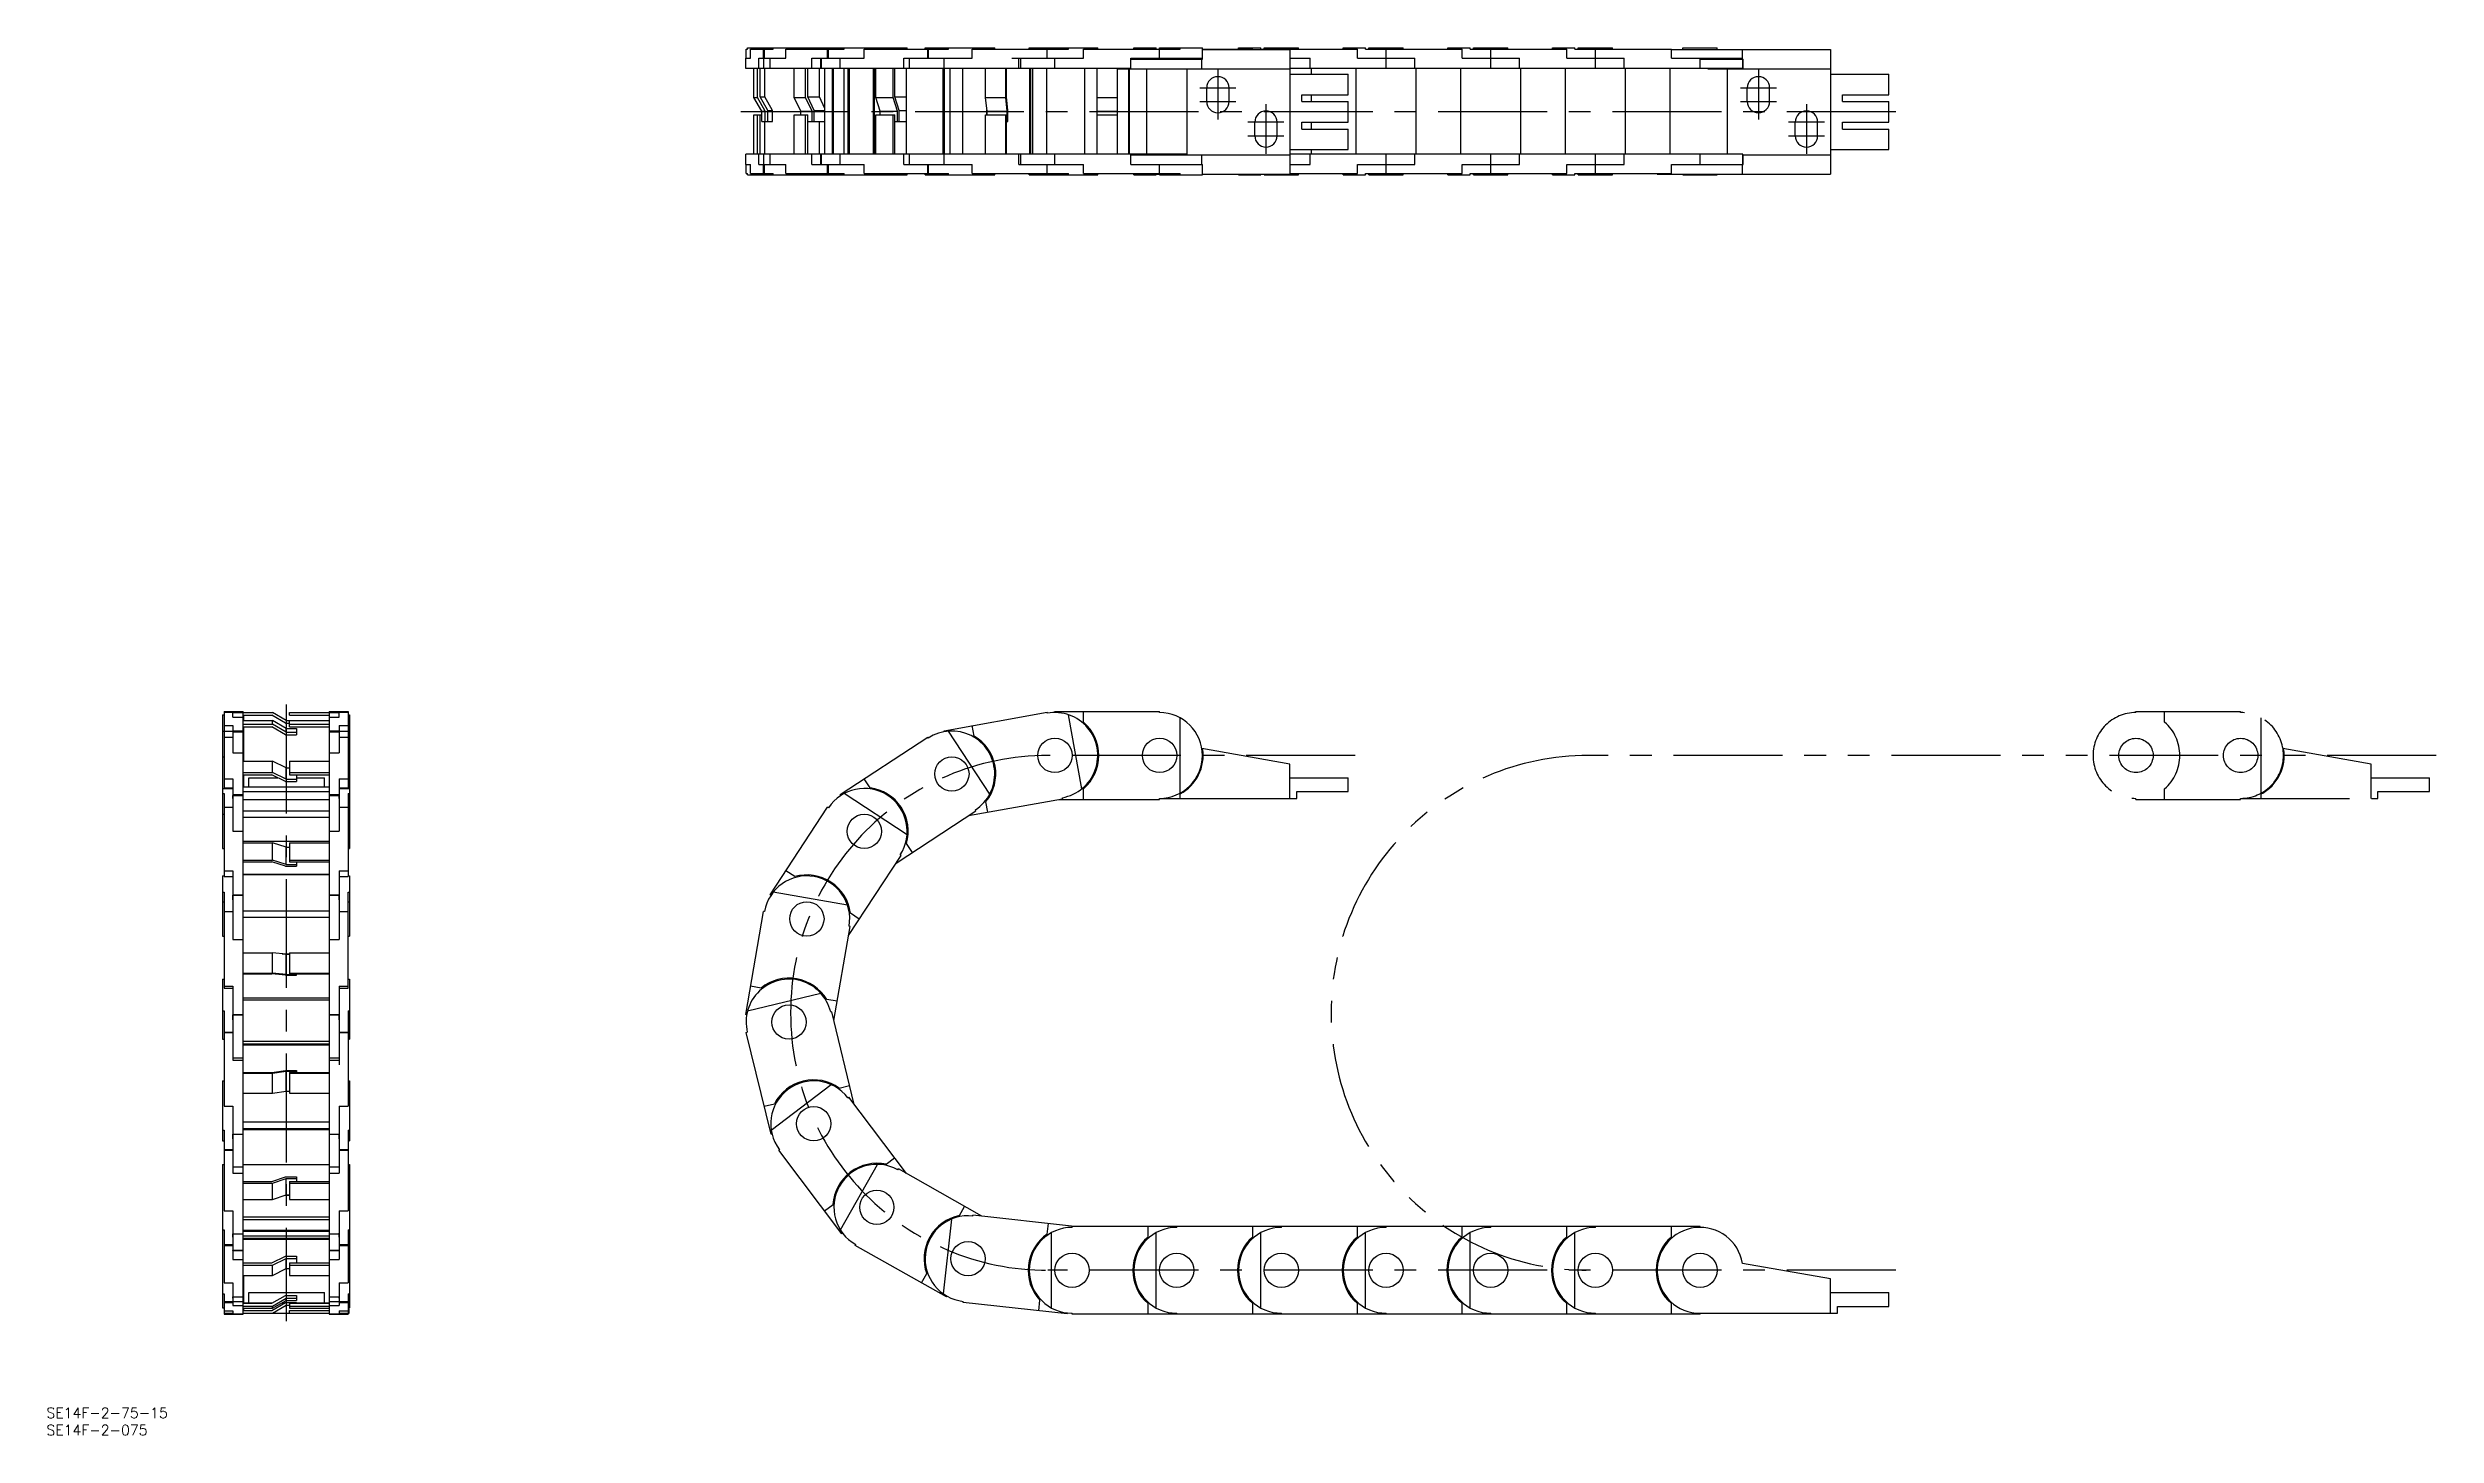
# Model space of a CAD drawing. Extents: x -69 to 626, y -35 to 369.
import ezdxf

# ---------------------------------------------------------------- set-up
doc = ezdxf.new("R2010")
doc.units = 0
doc.linetypes.add('CENTER', pattern=[50.8, 31.75, -6.35, 6.35, -6.35])
doc.linetypes.add('PHANTOM', pattern=[63.5, 31.75, -6.35, 6.35, -6.35, 6.35, -6.35])
doc.layers.get('0').update_dxf_attribs({"linetype": 'CONTINUOUS'})
doc.layers.add('CENTER', color=1, linetype='CENTER')
doc.styles.get("Standard").update_dxf_attribs({"font": 'txt.shx', "height": 3, "bigfont": 'bigfont.shx'})

msp = doc.modelspace()

# ---------------------------------------------------------------- linework, layer by layer
at = {"color": 7, "linetype": 'CONTINUOUS'}
for p, q in [((134.46, 368.97), (180.97, 368.97)), ((134.46, 368.58), (134.46, 368.97)), ((141.95, 368.58), (141.95, 368.97)), ((162.6, 368.58), (162.6, 368.97)), ((180.97, 368.58), (180.97, 368.97)), ((186.19, 368.97), (206.48, 368.97)), ((186.19, 368.58), (186.19, 368.97)), ((188.98, 368.58), (188.98, 368.97)), ((192.99, 368.58), (192.99, 368.97)), ((206.48, 368.58), (206.48, 368.97)), ((216.5, 368.97), (236.5, 368.97)), ((216.5, 368.58), (216.5, 368.97)), ((219, 368.58), (219, 368.97)), ((227.97, 368.58), (227.97, 368.97)), ((236.5, 368.58), (236.5, 368.97)), ((247, 368.97), (253.5, 368.97)), ((247, 368.58), (247, 368.97)), ((253.5, 368.58), (253.5, 368.97)), ((254.5, 368.97), (267, 368.97)), ((254.5, 365.97), (254.5, 368.97)), ((260.5, 368.58), (260.5, 368.97)), ((267, 365.97), (267, 368.97)), ((277.5, 368.97), (284, 368.97)), ((277.5, 368.58), (277.5, 368.97)), ((284, 368.58), (284, 368.97)), ((285, 368.97), (295, 368.97)), ((285, 368.58), (285, 368.97)), ((295, 368.58), (295, 368.97)), ((308, 368.97), (314.5, 368.97)), ((308, 368.58), (308, 368.97)), ((314.5, 368.58), (314.5, 368.97)), ((315.5, 368.97), (325.5, 368.97)), ((315.5, 368.58), (315.5, 368.97)), ((325.5, 368.58), (325.5, 368.97)), ((338.5, 368.97), (345, 368.97)), ((338.5, 368.58), (338.5, 368.97)), ((345, 368.58), (345, 368.97)), ((346, 368.97), (356, 368.97)), ((346, 368.58), (346, 368.97)), ((356, 368.58), (356, 368.97)), ((369, 368.97), (375.5, 368.97)), ((369, 368.58), (369, 368.97)), ((375.5, 368.58), (375.5, 368.97)), ((376.5, 368.97), (386.5, 368.97)), ((376.5, 368.58), (376.5, 368.97)), ((386.5, 368.58), (386.5, 368.97)), ((407, 368.97), (417, 368.97)), ((407, 368.45), (407, 368.97)), ((417, 368.45), (417, 368.97)), ((133.92, 362.97), (133.92, 365.97)), ((133.92, 365.97), (135.34, 365.97)), ((246.15, 362.97), (133.92, 362.97)), ((134.03, 368.58), (134.46, 368.58)), ((134.03, 365.97), (134.03, 368.58)), ((135.34, 368.58), (141.95, 368.58)), ((135.34, 365.97), (135.34, 368.58)), ((136.3, 354.47), (136.3, 362.97)), ((137.33, 354.47), (137.33, 362.97)), ((137.7, 362.97), (137.7, 365.97)), ((137.7, 365.97), (145.62, 365.97)), ((138.12, 354.69), (138.12, 362.97)), ((139.12, 365.97), (139.12, 368.58)), ((139.23, 362.97), (139.23, 365.97)), ((139.42, 365.97), (139.42, 368.58)), ((139.47, 354.69), (139.47, 362.97)), ((140.53, 365.97), (141.03, 365.97)), ((140.53, 365.97), (140.53, 365.97)), ((141.03, 362.97), (141.03, 365.97)), ((145.62, 368.58), (162.6, 368.58)), ((145.62, 365.97), (145.62, 368.58)), ((148.01, 354.47), (148.01, 362.97)), ((151.3, 354.47), (151.3, 362.97)), ((151.97, 354.69), (151.97, 362.97)), ((153.19, 365.97), (168.44, 365.97)), ((153.19, 362.97), (153.19, 365.97)), ((155.4, 354.69), (155.4, 362.97)), ((155.78, 362.97), (155.78, 365.97)), ((155.78, 365.97), (155.97, 365.97)), ((155.97, 362.97), (155.97, 365.97)), ((156.99, 337.97), (156.99, 362.97)), ((157.77, 365.97), (157.77, 368.58)), ((158.02, 365.97), (158.02, 368.58)), ((159.17, 337.97), (159.17, 362.97)), ((159.45, 337.97), (159.45, 362.97)), ((160.4, 365.97), (161.46, 365.97)), ((160.4, 365.97), (160.4, 365.97)), ((161.46, 362.97), (161.46, 365.97)), ((162.56, 337.97), (162.56, 362.97)), ((163.81, 337.97), (163.81, 362.97)), ((164.14, 337.97), (164.14, 362.97)), ((168.44, 368.58), (192.99, 368.58)), ((168.44, 365.97), (168.44, 368.58)), ((171.14, 337.97), (171.14, 362.97)), ((171.48, 337.97), (171.48, 362.97)), ((171.86, 354.47), (171.86, 362.97)), ((176.88, 354.47), (176.88, 362.97)), ((177.32, 354.69), (177.32, 362.97)), ((179.98, 362.97), (179.98, 365.97)), ((179.98, 365.97), (199.94, 365.97)), ((180.78, 337.97), (180.78, 362.97)), ((181.68, 362.97), (181.68, 365.97)), ((186.96, 365.97), (186.96, 368.58)), ((187.13, 365.97), (187.13, 368.58)), ((190.38, 365.97), (191.72, 365.97)), ((190.38, 365.97), (190.38, 365.97)), ((191.44, 337.97), (191.44, 362.97)), ((191.72, 362.97), (191.72, 365.97)), ((191.79, 337.97), (191.79, 362.97)), ((193.52, 337.97), (193.52, 362.97)), ((197.21, 337.97), (197.21, 362.97)), ((199.94, 368.58), (227.97, 368.58)), ((199.94, 365.97), (199.94, 368.58)), ((203.83, 354.47), (203.83, 362.97)), ((209.73, 354.47), (209.73, 362.97)), ((209.87, 354.69), (209.87, 362.97)), ((211.5, 365.97), (232.35, 365.97)), ((213.52, 362.97), (213.52, 365.97)), ((214.07, 362.97), (214.07, 365.97)), ((216.75, 337.97), (216.75, 362.97)), ((217.04, 337.97), (217.04, 362.97)), ((217.6, 337.97), (217.6, 362.97)), ((221.69, 337.97), (221.69, 362.97)), ((221.74, 365.97), (221.74, 368.58)), ((221.79, 365.97), (221.79, 368.58)), ((224, 362.97), (224, 365.97)), ((232.35, 368.58), (260.5, 368.58)), ((232.35, 365.97), (232.35, 368.58)), ((232.75, 337.97), (232.75, 362.97)), ((236.25, 362.97), (236.25, 337.97)), ((242.25, 337.97), (242.25, 362.97)), ((242.25, 362.8), (292.5, 362.8)), ((245.5, 337.97), (245.5, 362.8)), ((245.75, 337.97), (245.75, 362.8)), ((246.15, 362.97), (246.15, 365.97)), ((246.15, 365.97), (258.05, 365.97)), ((246.15, 365.62), (267.04, 365.62)), ((249.5, 365.62), (249.5, 365.97)), ((250.75, 337.97), (250.75, 362.8)), ((258.05, 365.97), (267, 365.97)), ((258.05, 365.97), (258.05, 365.97)), ((259.5, 365.62), (259.5, 365.97)), ((260.5, 365.62), (260.5, 365.97)), ((262.5, 337.8), (262.5, 362.8)), ((266.83, 362.8), (266.83, 365.62)), ((267, 368.58), (281.65, 368.58)), ((267, 368.45), (292.5, 368.45)), ((267.04, 365.62), (267.04, 368.45)), ((281.65, 368.45), (281.65, 368.58)), ((284, 368.58), (312.15, 368.58)), ((290, 368.45), (290, 368.58)), ((292.5, 368.45), (292.5, 332.15)), ((292.5, 365.97), (298.35, 365.97)), ((424.5, 362.97), (292.5, 362.97)), ((298.35, 362.97), (298.35, 365.97)), ((298.75, 361.3), (298.75, 362.97)), ((311.75, 337.97), (311.75, 362.97)), ((312.15, 365.97), (312.15, 368.58)), ((312.15, 365.97), (328.85, 365.97)), ((314.5, 368.58), (342.65, 368.58)), ((320.5, 362.97), (320.5, 368.58)), ((328.85, 362.97), (328.85, 365.97)), ((329.25, 337.97), (329.25, 362.97)), ((342.25, 337.97), (342.25, 362.97)), ((342.65, 365.97), (342.65, 368.58)), ((342.65, 365.97), (359.35, 365.97)), ((345, 368.58), (373.15, 368.58)), ((351, 362.97), (351, 368.58)), ((359.35, 362.97), (359.35, 365.97)), ((359.75, 337.97), (359.75, 362.97)), ((372.75, 337.97), (372.75, 362.97)), ((373.15, 365.97), (373.15, 368.58)), ((373.15, 365.97), (389.85, 365.97)), ((375.5, 368.58), (403.65, 368.58)), ((381.5, 362.97), (381.5, 368.58)), ((389.85, 362.97), (389.85, 365.97)), ((390.25, 337.97), (390.25, 362.97)), ((403.25, 337.97), (403.25, 362.97)), ((403.65, 365.97), (403.65, 368.58)), ((403.65, 368.45), (450, 368.45)), ((403.65, 365.97), (424.5, 365.97)), ((412, 362.97), (412, 365.97)), ((412, 365.62), (424.54, 365.62)), ((414.24, 362.8), (414.24, 362.97)), ((414.24, 362.8), (450, 362.8)), ((420, 337.97), (420, 362.8)), ((424.33, 365.62), (424.33, 368.45)), ((424.5, 362.97), (424.5, 365.62)), ((424.54, 362.8), (424.54, 365.62)), ((450, 368.45), (450, 332.15)), ((268.25, 353.3), (268.25, 357.3)), ((274.75, 353.3), (274.75, 357.3)), ((292.5, 361.3), (309.5, 361.3)), ((296, 355.3), (309.5, 355.3)), ((296, 353.3), (296, 355.3)), ((298.75, 353.3), (298.75, 355.3)), ((309.5, 355.3), (309.5, 361.3)), ((425.75, 353.3), (425.75, 357.3)), ((432.25, 353.3), (432.25, 357.3)), ((450, 361.3), (467, 361.3)), ((453.5, 355.3), (467, 355.3)), ((453.5, 353.3), (453.5, 355.3)), ((467, 355.3), (467, 361.3)), ((138.58, 350.47), (136.3, 354.47)), ((136.3, 354.47), (137.33, 354.47)), ((136.3, 337.97), (136.3, 349.47)), ((136.3, 349.47), (138.58, 349.47)), ((139.6, 350.47), (137.33, 354.47)), ((137.33, 337.97), (137.33, 349.47)), ((140.39, 350.69), (138.12, 354.69)), ((138.12, 354.69), (139.47, 354.69)), ((138.12, 337.97), (138.12, 349.47)), ((138.58, 350.47), (139.6, 350.47)), ((138.58, 347.47), (138.58, 350.47)), ((141.71, 350.69), (139.47, 354.69)), ((139.6, 347.47), (139.6, 350.47)), ((140.39, 350.69), (141.71, 350.69)), ((140.39, 347.47), (140.39, 350.69)), ((141.71, 347.47), (141.71, 350.69)), ((149.94, 350.47), (148.01, 354.47)), ((148.01, 354.47), (151.3, 354.47)), ((148.01, 337.97), (148.01, 349.47)), ((148.01, 349.47), (151.97, 349.47)), ((149.94, 350.47), (153.23, 350.47)), ((149.94, 349.47), (149.94, 350.47)), ((153.23, 350.47), (151.3, 354.47)), ((151.3, 337.97), (151.3, 349.47)), ((153.9, 350.69), (151.97, 354.69)), ((151.97, 354.69), (155.4, 354.69)), ((151.97, 337.97), (151.97, 349.47)), ((153.23, 347.47), (153.23, 350.47)), ((153.9, 350.69), (156.99, 350.69)), ((153.9, 347.47), (153.9, 350.69)), ((156.99, 351.24), (155.4, 354.69)), ((173.13, 350.47), (171.86, 354.47)), ((171.86, 354.47), (176.88, 354.47)), ((171.86, 337.97), (171.86, 349.47)), ((171.86, 349.47), (177.32, 349.47)), ((173.13, 350.47), (178.15, 350.47)), ((173.13, 349.47), (173.13, 350.47)), ((178.15, 350.47), (176.88, 354.47)), ((176.88, 337.97), (176.88, 349.47)), ((178.59, 350.69), (177.32, 354.69)), ((177.32, 354.69), (180.78, 354.69)), ((177.32, 337.97), (177.32, 349.47)), ((178.15, 347.47), (178.15, 350.47)), ((178.59, 350.69), (180.78, 350.69)), ((178.59, 347.47), (178.59, 350.69)), ((204.24, 350.47), (203.83, 354.47)), ((203.83, 354.47), (209.73, 354.47)), ((203.83, 337.97), (203.83, 349.47)), ((203.83, 349.47), (209.87, 349.47)), ((204.2, 349.47), (204.2, 350.8)), ((204.24, 350.47), (210.14, 350.47)), ((204.24, 349.47), (204.24, 350.47)), ((210.14, 350.47), (209.73, 354.47)), ((209.73, 337.97), (209.73, 349.47)), ((210.28, 350.69), (209.87, 354.69)), ((209.87, 337.97), (209.87, 349.47)), ((210.14, 347.47), (210.14, 350.47)), ((210.28, 347.47), (210.28, 350.69)), ((236.25, 354.47), (242.25, 354.47)), ((236.25, 350.47), (242.25, 350.47)), ((236.25, 349.47), (242.25, 349.47)), ((296, 353.3), (309.5, 353.3)), ((309.5, 347.3), (309.5, 353.3)), ((453.5, 353.3), (467, 353.3)), ((467, 347.3), (467, 353.3)), ((138.58, 347.47), (141.71, 347.47)), ((139.47, 337.97), (139.47, 347.47)), ((151.97, 347.47), (156.99, 347.47)), ((155.4, 337.97), (155.4, 347.47)), ((177.32, 347.47), (180.78, 347.47)), ((209.87, 347.47), (210.28, 347.47)), ((282.25, 343.3), (282.25, 347.3)), ((288.75, 343.3), (288.75, 347.3)), ((296, 347.3), (309.5, 347.3)), ((296, 345.3), (296, 347.3)), ((296, 345.3), (309.5, 345.3)), ((298.75, 345.3), (298.75, 347.3)), ((309.5, 339.3), (309.5, 345.3)), ((439.75, 343.3), (439.75, 347.3)), ((446.25, 343.3), (446.25, 347.3)), ((453.5, 347.3), (467, 347.3)), ((453.5, 345.3), (453.5, 347.3)), ((453.5, 345.3), (467, 345.3)), ((467, 339.3), (467, 345.3)), ((262.5, 337.97), (133.92, 337.97)), ((133.92, 334.97), (133.92, 337.97)), ((133.92, 334.97), (135.34, 334.97)), ((134.03, 332.37), (134.03, 334.97)), ((135.34, 332.37), (135.34, 334.97)), ((137.7, 334.97), (137.7, 337.97)), ((137.7, 334.97), (145.62, 334.97)), ((139.12, 332.37), (139.12, 334.97)), ((139.23, 334.97), (139.23, 337.97)), ((139.42, 332.37), (139.42, 334.97)), ((140.53, 334.98), (141.29, 334.98)), ((140.53, 334.97), (140.53, 334.98)), ((141.03, 334.97), (141.03, 337.97)), ((145.62, 332.37), (145.62, 334.97)), ((153.19, 334.97), (153.19, 337.97)), ((153.19, 334.97), (168.44, 334.97)), ((155.78, 334.98), (155.78, 337.97)), ((155.78, 334.98), (155.97, 334.98)), ((155.97, 334.97), (155.97, 337.97)), ((157.77, 332.37), (157.77, 334.97)), ((158.02, 332.37), (158.02, 334.97)), ((160.4, 334.98), (161.62, 334.98)), ((160.4, 334.97), (160.4, 334.98)), ((161.46, 334.97), (161.46, 337.97)), ((168.44, 332.37), (168.44, 334.97)), ((179.98, 334.97), (179.98, 337.97)), ((179.98, 334.97), (199.94, 334.97)), ((181.68, 334.98), (181.68, 337.97)), ((186.96, 332.37), (186.96, 334.97)), ((187.13, 332.37), (187.13, 334.97)), ((190.38, 334.98), (191.77, 334.98)), ((190.38, 334.97), (190.38, 334.98)), ((191.72, 334.97), (191.72, 337.97)), ((199.94, 332.37), (199.94, 334.97)), ((213.52, 334.97), (213.52, 337.97)), ((213.52, 334.97), (232.35, 334.97)), ((214.07, 334.98), (214.07, 337.97)), ((221.74, 332.37), (221.74, 334.97)), ((221.79, 332.37), (221.79, 334.97)), ((224, 334.97), (224, 337.97)), ((232.35, 332.37), (232.35, 334.97)), ((246.15, 334.97), (246.15, 337.97)), ((246.15, 337.8), (292.5, 337.8)), ((246.15, 334.97), (267.04, 334.97)), ((254.5, 332.37), (254.5, 334.97)), ((258.05, 334.98), (266.83, 334.98)), ((258.05, 334.97), (258.05, 334.98)), ((259.5, 337.8), (259.5, 337.97)), ((266.83, 334.97), (266.83, 337.8)), ((267, 331.97), (267, 334.97)), ((267.04, 332.15), (267.04, 334.97)), ((292.5, 339.3), (309.5, 339.3)), ((424.5, 337.97), (292.5, 337.97)), ((292.5, 334.97), (298.35, 334.97)), ((298.35, 334.97), (298.35, 337.97)), ((298.75, 337.97), (298.75, 339.3)), ((312.15, 334.97), (328.85, 334.97)), ((312.15, 332.37), (312.15, 334.97)), ((320.5, 332.37), (320.5, 337.97)), ((328.85, 334.97), (328.85, 337.97)), ((342.65, 334.97), (359.35, 334.97)), ((342.65, 332.37), (342.65, 334.97)), ((351, 332.37), (351, 337.97)), ((359.35, 334.97), (359.35, 337.97)), ((373.15, 334.97), (389.85, 334.97)), ((373.15, 332.37), (373.15, 334.97)), ((381.5, 332.37), (381.5, 337.97)), ((389.85, 334.97), (389.85, 337.97)), ((403.65, 334.97), (424.54, 334.97)), ((403.65, 332.37), (403.65, 334.97)), ((412, 334.97), (412, 337.97)), ((424.33, 332.15), (424.33, 334.97)), ((424.5, 334.97), (424.5, 337.97)), ((424.5, 337.8), (450, 337.8)), ((424.54, 334.97), (424.54, 337.8)), ((450, 339.3), (467, 339.3)), ((134.03, 332.37), (134.46, 332.37)), ((134.46, 331.97), (134.46, 332.37)), ((134.46, 331.97), (180.97, 331.97)), ((135.34, 332.37), (141.95, 332.37)), ((141.95, 331.97), (141.95, 332.37)), ((145.62, 332.37), (162.6, 332.37)), ((162.6, 331.97), (162.6, 332.37)), ((168.44, 332.37), (192.99, 332.37)), ((180.97, 331.97), (180.97, 332.37)), ((186.19, 331.97), (186.19, 332.37)), ((186.19, 331.97), (206.48, 331.97)), ((188.98, 331.97), (188.98, 332.37)), ((192.99, 331.97), (192.99, 332.37)), ((199.94, 332.37), (227.97, 332.37)), ((206.48, 331.97), (206.48, 332.37)), ((216.5, 331.97), (216.5, 332.37)), ((216.5, 331.97), (236.5, 331.97)), ((219, 331.97), (219, 332.37)), ((227.97, 331.97), (227.97, 332.37)), ((232.35, 332.37), (260.5, 332.37)), ((236.5, 331.97), (236.5, 332.37)), ((247, 331.97), (247, 332.37)), ((247, 331.97), (253.5, 331.97)), ((249.5, 332.15), (249.5, 332.37)), ((249.5, 332.15), (259.5, 332.15)), ((253.5, 331.97), (253.5, 332.15)), ((254.5, 331.97), (254.5, 332.15)), ((254.5, 331.97), (267, 331.97)), ((259.5, 332.15), (259.5, 332.37)), ((260.5, 331.97), (260.5, 332.37)), ((267, 332.15), (292.5, 332.15)), ((277.5, 331.97), (277.5, 332.15)), ((277.5, 331.97), (284, 331.97)), ((284, 331.97), (284, 332.15)), ((285, 331.97), (285, 332.15)), ((285, 331.97), (295, 331.97)), ((292.5, 332.37), (312.15, 332.37)), ((295, 331.97), (295, 332.37)), ((308, 331.97), (308, 332.37)), ((308, 331.97), (314.5, 331.97)), ((314.5, 332.37), (342.65, 332.37)), ((314.5, 331.97), (314.5, 332.37)), ((315.5, 331.97), (315.5, 332.37)), ((315.5, 331.97), (325.5, 331.97)), ((325.5, 331.97), (325.5, 332.37)), ((338.5, 331.97), (338.5, 332.37)), ((338.5, 331.97), (345, 331.97)), ((345, 332.37), (373.15, 332.37)), ((345, 331.97), (345, 332.37)), ((346, 331.97), (346, 332.37)), ((346, 331.97), (356, 331.97)), ((356, 331.97), (356, 332.37)), ((369, 331.97), (369, 332.37)), ((369, 331.97), (375.5, 331.97)), ((375.5, 332.37), (403.65, 332.37)), ((375.5, 331.97), (375.5, 332.37)), ((376.5, 331.97), (376.5, 332.37)), ((376.5, 331.97), (386.5, 331.97)), ((386.5, 331.97), (386.5, 332.37)), ((399.5, 332.15), (399.5, 332.37)), ((399.5, 332.15), (450, 332.15)), ((407, 331.97), (407, 332.15)), ((407, 331.97), (417, 331.97)), ((417, 331.97), (417, 332.15)), ((-18.5, 174.65), (-18.5, 135.68)), ((-18.5, 174.65), (-18.1, 174.65)), ((-18.1, 175.6), (-12.5, 175.6)), ((-18.1, 175.6), (-18.1, 169.91)), ((-18.1, 175.4), (-15.5, 175.4)), ((-15.5, 173.92), (-15.5, 175.6)), ((-15.5, 175.3), (-4, 175.3)), ((-12.5, 0), (-12.5, 175.6)), ((-12.5, 174.5), (-4.21, 174.5)), ((-12.33, 172.94), (-12.33, 174.5)), ((-0.21, 172.19), (-4.21, 174.5)), ((0, 172.99), (-4, 175.3)), ((1, 175.3), (15.5, 175.3)), ((1, 174.5), (1, 175.3)), ((1, 174.5), (12.5, 174.5)), ((12.5, 175.6), (12.5, 0)), ((12.5, 175.6), (18.1, 175.6)), ((15.5, 173.92), (15.5, 175.6)), ((15.5, 175.4), (18.1, 175.4)), ((18.1, 175.6), (18.1, 169.91)), ((18.1, 174.65), (18.5, 174.65)), ((18.5, 174.65), (18.5, 135.68)), ((191.72, 170), (221.74, 175.4)), ((221.79, 175.1), (221.74, 175.4)), ((224, 175.6), (254.5, 175.6)), ((224, 175.3), (224, 175.6)), ((231.84, 153.07), (227.97, 174.65)), ((232.35, 172.5), (232.35, 175.6)), ((254.5, 175.3), (254.5, 175.6)), ((-18.5, 169.91), (-15.5, 169.91)), ((-18.5, 169.87), (-18.1, 169.87)), ((-18.1, 171.48), (-15.5, 171.48)), ((-18.1, 169.87), (-18.1, 153.18)), ((-18.1, 168.11), (-15.5, 168.11)), ((-15.5, 173.92), (-12.5, 173.92)), ((-15.5, 171.48), (-15.5, 163.53)), ((-15.5, 170), (-12.5, 170)), ((-15.5, 169.71), (-12.5, 169.71)), ((-12.5, 172.94), (-4, 172.94)), ((-12.5, 171.88), (-4, 171.88)), ((-12.5, 171.09), (-4.21, 171.09)), ((-12.33, 161.14), (-12.33, 171.09)), ((-0.21, 168.81), (-4.21, 171.09)), ((0, 170.66), (-4, 172.94)), ((-4, 171.88), (-4, 172.94)), ((0, 169.6), (-4, 171.88)), ((-0.21, 172.19), (1, 172.19)), ((-0.21, 168.81), (3, 168.81)), ((0, 172.99), (3, 172.99)), ((0, 170.66), (3, 170.66)), ((0, 169.6), (0, 170.66)), ((0, 169.6), (3, 169.6)), ((1, 172.94), (12.5, 172.94)), ((1, 171.09), (1, 172.94)), ((1, 171.88), (12.5, 171.88)), ((1, 171.09), (12.5, 171.09)), ((3, 172.94), (3, 172.99)), ((3, 170.66), (3, 168.81)), ((12.5, 173.92), (15.5, 173.92)), ((12.5, 170), (15.5, 170)), ((12.5, 169.71), (15.5, 169.71)), ((15.5, 171.48), (15.5, 163.53)), ((15.5, 171.48), (18.1, 171.48)), ((15.5, 169.91), (18.5, 169.91)), ((15.5, 168.11), (18.1, 168.11)), ((18.1, 169.87), (18.1, 153.18)), ((18.1, 169.87), (18.5, 169.87)), ((161.46, 151.39), (186.96, 168.11)), ((187.13, 167.86), (186.96, 168.11)), ((191.77, 169.71), (191.72, 170)), ((205.01, 151.52), (192.99, 169.87)), ((200.48, 168.43), (199.94, 171.48)), ((260.5, 151.83), (260.5, 173.77)), ((-18.5, 162.41), (-18.1, 162.41)), ((-15.5, 163.53), (-12.5, 163.53)), ((-12.5, 161.14), (-4, 161.14)), ((0, 159.21), (-4, 161.14)), ((-4, 157.85), (-4, 161.14)), ((1, 161.14), (12.5, 161.14)), ((1, 161.14), (1, 157.18)), ((12.5, 163.53), (15.5, 163.53)), ((18.1, 162.41), (18.5, 162.41)), ((292.5, 160.3), (266.83, 164.83)), ((292.5, 150.3), (292.5, 160.3)), ((-18.5, 153.18), (-15.5, 153.18)), ((-18.1, 155.97), (-15.5, 155.97)), ((-18.1, 153.37), (-15.5, 153.37)), ((-15.5, 155.97), (-15.5, 140.73)), ((-12.5, 157.85), (-4, 157.85)), ((-12.5, 157.18), (-4.21, 157.18)), ((-12.5, 153.7), (12.5, 153.7)), ((-12.33, 153.7), (-12.33, 157.18)), ((-10.83, 153.7), (-10.83, 156.3)), ((-10.83, 156.3), (-2.38, 156.3)), ((-0.21, 155.25), (-4.21, 157.18)), ((0, 155.92), (-4, 157.85)), ((-0.21, 155.25), (3, 155.25)), ((0, 159.21), (1, 159.21)), ((0, 155.92), (0, 159.21)), ((0, 155.92), (3, 155.92)), ((1, 157.85), (12.5, 157.85)), ((1, 157.18), (12.5, 157.18)), ((3, 157.18), (3, 155.25)), ((3, 156.3), (11.17, 156.3)), ((11.17, 153.7), (11.17, 156.3)), ((15.5, 155.97), (15.5, 140.73)), ((15.5, 155.97), (18.1, 155.97)), ((15.5, 153.37), (18.1, 153.37)), ((15.5, 153.18), (18.5, 153.18)), ((170.14, 153.37), (168.44, 155.97)), ((292.5, 156.3), (309.5, 156.3)), ((309.5, 152.3), (309.5, 156.3)), ((-18.5, 151.72), (-18.1, 151.72)), ((-18.1, 151.72), (-18.1, 127.49)), ((-18.1, 147.71), (-15.5, 147.71)), ((-15.5, 151.39), (-12.5, 151.39)), ((-15.5, 151.14), (-12.5, 151.14)), ((-15.5, 150.23), (-15.5, 151.14)), ((-15.5, 150.23), (-15.5, 150.23)), ((-12.5, 152.25), (12.5, 152.25)), ((-12.5, 150), (12.5, 150)), ((-12.5, 146.65), (12.5, 146.65)), ((12.5, 151.39), (15.5, 151.39)), ((12.5, 151.14), (15.5, 151.14)), ((15.49, 150.23), (15.49, 151.14)), ((15.49, 150.23), (15.5, 150.23)), ((15.5, 147.71), (18.1, 147.71)), ((18.1, 151.72), (18.1, 127.49)), ((18.1, 151.72), (18.5, 151.72)), ((141.03, 122.21), (157.77, 147.71)), ((158.02, 147.54), (157.77, 147.71)), ((161.62, 151.14), (161.46, 151.39)), ((180.93, 139.68), (162.6, 151.72)), ((177.71, 131.44), (201, 146.7)), ((198.81, 145.27), (226.26, 150.2)), ((201, 146.7), (200.83, 146.95)), ((204.46, 146.28), (203.91, 149.33)), ((225.14, 150), (254.5, 150)), ((226.26, 150.2), (226.21, 150.5)), ((232.35, 150), (232.35, 153.1)), ((254.5, 150.3), (294.5, 150.3)), ((254.5, 150), (254.5, 150.3)), ((260.5, 150.3), (260.5, 151.61)), ((294.5, 152.3), (309.5, 152.3)), ((294.5, 150.3), (294.5, 152.3)), ((-18.5, 145.68), (-18.1, 145.68)), ((-15.5, 140.73), (-12.5, 140.73)), ((-12.5, 144.86), (12.5, 144.86)), ((12.5, 140.73), (15.5, 140.73)), ((18.1, 145.68), (18.5, 145.68)), ((-18.5, 135.68), (-18.1, 135.68)), ((-12.5, 137.87), (12.5, 137.87)), ((-12.5, 137.3), (-4, 137.3)), ((-12.5, 132.29), (-4, 132.29)), ((0, 136.04), (-4, 137.3)), ((-4, 132.29), (-4, 137.3)), ((0, 131.02), (-4, 132.29)), ((0, 136.04), (1, 136.04)), ((0, 131.02), (0, 136.04)), ((1, 137.3), (12.5, 137.3)), ((1, 137.3), (1, 131.85)), ((1, 132.29), (12.5, 132.29)), ((18.1, 135.68), (18.5, 135.68)), ((163.89, 110.38), (179.17, 133.66)), ((179.17, 133.66), (178.92, 133.82)), ((182.47, 134.56), (180.78, 137.15)), ((-18.5, 127.69), (-18.5, 110.19)), ((-18.5, 127.69), (-18.1, 127.69)), ((-18.1, 129.19), (-15.5, 129.19)), ((-18.1, 127.49), (-15.5, 127.49)), ((-15.5, 129.19), (-15.5, 109.14)), ((-12.5, 131.85), (-4.21, 131.85)), ((-12.5, 128.24), (12.5, 128.24)), ((-12.5, 128.16), (12.5, 128.16)), ((-0.21, 130.58), (-4.21, 131.85)), ((-0.21, 130.58), (3, 130.58)), ((0, 131.02), (3, 131.02)), ((1, 131.85), (12.5, 131.85)), ((3, 131.85), (3, 130.58)), ((15.5, 129.19), (15.5, 109.14)), ((15.5, 129.19), (18.1, 129.19)), ((15.5, 127.49), (18.1, 127.49)), ((18.1, 127.69), (18.5, 127.69)), ((18.5, 127.69), (18.5, 110.19)), ((148.21, 127.49), (145.62, 129.19)), ((-18.5, 122.97), (-18.1, 122.97)), ((-18.5, 120.19), (-18.1, 120.19)), ((-18.1, 122.97), (-18.1, 95.02)), ((-15.5, 122.21), (-12.5, 122.21)), ((-15.5, 122.05), (-12.5, 122.05)), ((-15.5, 120.73), (-15.5, 122.05)), ((-15.5, 120.73), (-15.5, 120.73)), ((12.5, 122.21), (15.5, 122.21)), ((12.5, 122.05), (15.5, 122.05)), ((15.49, 120.73), (15.49, 122.05)), ((15.49, 120.73), (15.5, 120.73)), ((18.1, 95.02), (18.1, 122.97)), ((18.1, 122.97), (18.5, 122.97)), ((18.1, 120.19), (18.5, 120.19)), ((141.29, 122.05), (141.03, 122.21)), ((163.56, 119.23), (141.95, 122.97)), ((-18.1, 117.37), (-15.5, 117.37)), ((-12.5, 117.51), (12.5, 117.51)), ((-12.5, 115.64), (12.5, 115.64)), ((15.5, 117.37), (18.1, 117.37)), ((133.92, 87.32), (139.12, 117.37)), ((139.42, 117.32), (139.12, 117.37)), ((159.6, 85.57), (164.35, 113)), ((164.35, 113), (164.05, 113.05)), ((167.02, 115.14), (164.43, 116.84)), ((-18.5, 110.19), (-18.1, 110.19)), ((-15.5, 109.14), (-12.5, 109.14)), ((-12.5, 105.25), (-4, 105.25)), ((-4, 99.34), (-4, 105.25)), ((0, 104.86), (-4, 105.25)), ((-1.18, 104.97), (1, 104.97)), ((0, 98.94), (0, 104.86)), ((0, 104.86), (1, 104.86)), ((1, 105.25), (12.5, 105.25)), ((1, 105.25), (1, 99.2)), ((12.5, 109.14), (15.5, 109.14)), ((18.1, 110.19), (18.5, 110.19)), ((-18.5, 97.63), (-18.5, 80.13)), ((-18.5, 97.63), (-18.1, 97.63)), ((-12.5, 99.34), (-4, 99.34)), ((-12.5, 99.2), (-4.21, 99.2)), ((-0.21, 98.81), (-4.21, 99.2)), ((0, 98.94), (-4, 99.34)), ((-0.21, 98.81), (3, 98.81)), ((0, 98.94), (3, 98.94)), ((1, 99.34), (12.5, 99.34)), ((1, 99.2), (12.5, 99.2)), ((3, 98.81), (3, 99.2)), ((18.1, 97.63), (18.5, 97.63)), ((18.5, 97.63), (18.5, 80.13)), ((-18.1, 95.55), (-15.5, 95.55)), ((-18.1, 95.02), (-15.5, 95.02)), ((-15.5, 95.55), (-15.5, 74)), ((-12.5, 92.2), (12.5, 92.2)), ((-12.5, 91.62), (12.5, 91.62)), ((15.5, 95.55), (15.5, 72.63)), ((15.5, 95.55), (18.1, 95.55)), ((15.5, 95.02), (18.1, 95.02)), ((134.46, 88.38), (155.77, 93.55)), ((138.4, 95.02), (135.34, 95.55)), ((160.57, 91.18), (157.51, 91.71)), ((-18.5, 88.38), (-18.1, 88.38)), ((-18.1, 88.38), (-18.1, 60.59)), ((-15.5, 87.32), (-12.5, 87.32)), ((-15.5, 87.27), (-12.5, 87.27)), ((-15.5, 85.76), (-15.5, 87.27)), ((-15.5, 85.76), (-15.5, 85.76)), ((12.5, 87.32), (15.5, 87.32)), ((12.5, 87.27), (15.5, 87.27)), ((15.49, 85.76), (15.49, 87.27)), ((15.49, 85.76), (15.5, 85.76)), ((18.1, 88.38), (18.1, 60.59)), ((18.1, 88.38), (18.5, 88.38)), ((134.21, 87.27), (133.92, 87.32)), ((158.68, 88.08), (158.97, 88.15)), ((165.54, 61.1), (158.97, 88.15)), ((-18.5, 80.13), (-18.1, 80.13)), ((-18.1, 82.19), (-15.5, 82.19)), ((-18.1, 82.12), (-15.5, 82.12)), ((-12.5, 79.58), (12.5, 79.58)), ((-12.5, 78.83), (12.5, 78.83)), ((-12.5, 78.53), (12.5, 78.53)), ((15.5, 82.19), (18.1, 82.19)), ((15.5, 82.12), (18.1, 82.12)), ((18.1, 80.13), (18.5, 80.13)), ((134.09, 82.12), (134.38, 82.19)), ((141.29, 52.48), (134.09, 82.12)), ((-15.5, 74.73), (-12.5, 74.73)), ((-15.5, 74), (-12.5, 74)), ((-12.5, 70.47), (-4.21, 70.47)), ((-12.5, 70.28), (-4, 70.28)), ((-4.21, 70.47), (-0.21, 71.02)), ((-4, 70.28), (0, 70.83)), ((-4, 64.45), (-4, 70.28)), ((-0.21, 71.02), (3, 71.02)), ((0, 65), (0, 70.83)), ((0, 70.83), (3, 70.83)), ((1, 70.47), (1, 64.45)), ((1, 70.47), (12.5, 70.47)), ((1, 70.28), (12.5, 70.28)), ((3, 71.02), (3, 70.47)), ((12.5, 74.73), (15.49, 74.73)), ((12.5, 74), (15.5, 74)), ((-18.5, 67.99), (-18.5, 50.49)), ((-18.5, 67.99), (-18.1, 67.99)), ((-12.5, 64.45), (-4, 64.45)), ((-4, 64.45), (0, 65)), ((0, 65), (1, 65)), ((1, 64.45), (12.5, 64.45)), ((18.1, 67.99), (18.5, 67.99)), ((18.5, 67.99), (18.5, 50.49)), ((141.36, 53.66), (158.85, 66.9)), ((161.18, 65.9), (164.19, 66.63)), ((163.69, 63.04), (163.93, 63.22)), ((180.73, 41.01), (163.93, 63.22)), ((-18.1, 60.59), (-15.5, 60.59)), ((-15.5, 60.59), (-15.5, 41.11)), ((-12.5, 56.06), (12.5, 56.06)), ((15.5, 60.59), (15.5, 41.11)), ((15.5, 60.59), (18.1, 60.59)), ((139.32, 60.59), (142.33, 61.32)), ((-18.5, 53.66), (-18.1, 53.66)), ((-18.5, 50.49), (-18.1, 50.49)), ((-18.1, 53.66), (-18.1, 30.11)), ((-15.5, 52.48), (-12.5, 52.48)), ((-15.5, 51.1), (-15.5, 52.48)), ((-15.5, 51.1), (-15.5, 51.1)), ((-12.5, 54.15), (12.5, 54.15)), ((-12.5, 53.81), (12.5, 53.81)), ((12.5, 52.48), (15.5, 52.48)), ((15.49, 51.1), (15.49, 52.55)), ((15.49, 51.1), (15.5, 51.1)), ((18.1, 53.66), (18.1, 30.11)), ((18.1, 53.66), (18.5, 53.66)), ((18.1, 50.49), (18.5, 50.49)), ((141.29, 52.48), (141.58, 52.55)), ((-18.5, 43.67), (-18.5, 1.83)), ((-18.5, 43.67), (-18.1, 43.67)), ((-18.1, 47.95), (-15.5, 47.95)), ((-18.1, 47.77), (-15.5, 47.77)), ((-15.5, 42.98), (-12.5, 42.98)), ((-15.5, 42.99), (-12.5, 42.99)), ((-12.5, 43.64), (12.5, 43.64)), ((12.5, 42.99), (15.49, 42.99)), ((12.5, 42.98), (15.49, 42.98)), ((15.5, 47.95), (18.1, 47.95)), ((15.5, 47.77), (18.1, 47.77)), ((18.1, 43.67), (18.5, 43.67)), ((18.5, 43.67), (18.5, 1.83)), ((143.52, 47.77), (143.76, 47.95)), ((161.92, 23.45), (143.52, 47.77)), ((161.51, 24.57), (172.29, 43.67)), ((174.82, 43.68), (177.3, 45.55)), ((178.27, 42.06), (178.41, 42.32)), ((202.7, 28.61), (178.41, 42.32)), ((-15.5, 41.11), (-12.5, 41.11)), ((-12.5, 38.67), (-4.21, 38.67)), ((-12.5, 38.18), (-4, 38.18)), ((-4.21, 38.67), (-0.21, 40.06)), ((-4, 38.18), (0, 39.58)), ((-4, 33.4), (-4, 38.18)), ((-0.21, 40.06), (3, 40.06)), ((0, 39.58), (3, 39.58)), ((0, 34.79), (0, 39.58)), ((1, 38.67), (1, 33.4)), ((1, 38.67), (12.5, 38.67)), ((1, 38.18), (12.5, 38.18)), ((3, 40.06), (3, 38.67)), ((12.5, 41.11), (15.5, 41.11)), ((-18.1, 30.11), (-15.5, 30.11)), ((-15.5, 30.11), (-15.5, 15.92)), ((-12.5, 33.4), (-4, 33.4)), ((-12.5, 28.41), (12.5, 28.41)), ((-4, 33.4), (0, 34.79)), ((-0.34, 34.67), (1, 34.67)), ((0, 34.79), (1, 34.79)), ((1, 33.4), (12.5, 33.4)), ((15.5, 30.11), (15.5, 15.92)), ((15.5, 30.11), (18.1, 30.11)), ((156.88, 30.11), (159.35, 31.98)), ((196.18, 28.74), (197.71, 31.43)), ((200.07, 28.61), (200.11, 28.9)), ((229.71, 25.6), (200.11, 28.9)), ((-18.5, 24.57), (-18.1, 24.57)), ((-18.1, 24.57), (-18.1, 9.14)), ((-15.5, 23.45), (-12.5, 23.45)), ((-15.5, 22.48), (-15.5, 23.45)), ((-15.5, 22.48), (-15.5, 22.48)), ((-12.5, 27.64), (12.5, 27.64)), ((-12.5, 24.5), (12.5, 24.5)), ((-12.5, 24.23), (12.5, 24.23)), ((-12.5, 22.81), (12.5, 22.81)), ((-12.5, 22.14), (12.5, 22.14)), ((-12.5, 21.9), (12.5, 21.9)), ((12.5, 23.45), (15.5, 23.45)), ((15.49, 22.48), (15.49, 23.63)), ((15.49, 22.48), (15.5, 22.48)), ((18.1, 24.57), (18.1, 9.14)), ((18.1, 24.57), (18.5, 24.57)), ((161.92, 23.45), (162.16, 23.63)), ((191.51, 5.95), (193.94, 27.75)), ((221.78, 23.37), (222.12, 26.45)), ((223, 1.83), (223, 23.77)), ((412, 25.6), (229, 25.6)), ((229, 25.3), (229, 25.6)), ((251.15, 22.5), (251.15, 25.6)), ((253.5, 1.83), (253.5, 23.77)), ((259.5, 25.3), (259.5, 25.6)), ((281.65, 22.5), (281.65, 25.6)), ((284, 1.83), (284, 23.77)), ((290, 25.3), (290, 25.6)), ((312.15, 22.5), (312.15, 25.6)), ((314.5, 1.83), (314.5, 23.77)), ((320.5, 25.3), (320.5, 25.6)), ((342.65, 22.5), (342.65, 25.6)), ((345, 1.83), (345, 23.77)), ((351, 25.3), (351, 25.6)), ((373.15, 22.5), (373.15, 25.6)), ((375.5, 1.83), (375.5, 23.77)), ((381.5, 25.3), (381.5, 25.6)), ((403.65, 22.5), (403.65, 25.6)), ((412, 25.3), (412, 25.6)), ((-18.1, 20.28), (-15.5, 20.28)), ((-18.1, 20.02), (-15.5, 20.02)), ((-15.5, 18.67), (-12.5, 18.67)), ((-15.5, 18.62), (-15.5, 18.67)), ((-15.5, 18.62), (-12.5, 18.62)), ((-15.5, 15.92), (-12.5, 15.92)), ((-12.5, 14.96), (-4.21, 14.96)), ((-12.5, 14.26), (-4, 14.26)), ((-4.21, 14.96), (-0.21, 16.97)), ((-4, 14.26), (0, 16.28)), ((-4, 11.32), (-4, 14.26)), ((-0.21, 16.97), (3, 16.97)), ((0, 13.33), (0, 16.28)), ((0, 16.28), (3, 16.28)), ((1, 14.96), (12.5, 14.96)), ((1, 14.96), (1, 11.32)), ((1, 14.26), (12.5, 14.26)), ((3, 16.97), (3, 14.96)), ((12.5, 18.67), (15.5, 18.67)), ((12.5, 18.62), (15.49, 18.62)), ((12.5, 15.92), (15.5, 15.92)), ((15.49, 18.62), (15.49, 18.67)), ((15.5, 20.28), (18.1, 20.28)), ((15.5, 20.02), (18.1, 20.02)), ((165.83, 20.02), (165.98, 20.28)), ((192.4, 5.03), (165.83, 20.02)), ((450, 10.3), (424.33, 14.83)), ((-18.1, 9.14), (-15.5, 9.14)), ((-15.5, 9.14), (-15.5, 2.54)), ((-12.5, 11.32), (-4, 11.32)), ((-12.33, 3.2), (-12.33, 11.32)), ((-4, 11.32), (0, 13.33)), ((0, 13.33), (1, 13.33)), ((1, 11.32), (12.5, 11.32)), ((15.5, 9.14), (15.5, 2.54)), ((15.5, 9.14), (18.1, 9.14)), ((185.13, 9.14), (186.65, 11.84)), ((450, 0.3), (450, 10.3)), ((-18.5, 5.95), (-18.1, 5.95)), ((-18.5, 1.83), (-18.1, 1.83)), ((-18.1, 5.95), (-18.1, 0)), ((-18.1, 3.76), (-15.5, 3.76)), ((-18.1, 3.46), (-15.5, 3.46)), ((-18.1, 1.01), (-15.5, 1.01)), ((-18.1, 0.3), (-15.5, 0.3)), ((-18.1, 0), (-12.5, 0)), ((-15.5, 5.03), (-12.5, 5.03)), ((-15.5, 4.67), (-15.5, 5.03)), ((-15.5, 4.67), (-15.5, 4.67)), ((-15.5, 3.68), (-12.5, 3.68)), ((-15.5, 2.54), (-12.5, 2.54)), ((-15.5, 1.01), (-15.5, 0)), ((-15.5, 0.08), (-12.5, 0.08)), ((-12.5, 3.2), (-4.21, 3.2)), ((-12.5, 2.4), (-4, 2.4)), ((-12.5, 1.74), (-4, 1.74)), ((-12.5, 1.1), (-4.21, 1.1)), ((-12.5, 0.3), (12.5, 0.3)), ((-12.33, 3.3), (-4.03, 3.3)), ((-12.33, 1.1), (-12.33, 1.74)), ((-10.83, 6.3), (11.17, 6.3)), ((-10.83, 3.3), (-10.83, 6.3)), ((-4.21, 3.2), (-0.21, 5.49)), ((-4.21, 1.1), (-0.21, 3.41)), ((-4, 2.4), (0, 4.7)), ((-4, 1.74), (0, 4.03)), ((-4, 0.3), (0, 2.61)), ((-4, 1.74), (-4, 2.4)), ((-1.27, 3.3), (-0.4, 3.3)), ((-0.21, 5.49), (3, 5.49)), ((-0.21, 3.41), (3, 3.41)), ((0, 4.7), (3, 4.7)), ((0, 4.03), (0, 4.7)), ((0, 4.03), (3, 4.03)), ((0, 2.61), (1, 2.61)), ((1, 3.2), (12.5, 3.2)), ((1, 3.2), (1, 1.74)), ((1, 2.4), (12.5, 2.4)), ((1, 1.74), (12.5, 1.74)), ((1, 1.1), (12.5, 1.1)), ((1, 0.3), (1, 1.1)), ((3, 5.49), (3, 4.03)), ((3, 3.2), (3, 3.41)), ((3, 3.3), (12.5, 3.3)), ((11.17, 3.3), (11.17, 6.3)), ((12.5, 5.03), (15.5, 5.03)), ((12.5, 3.68), (15.5, 3.68)), ((12.5, 2.54), (15.5, 2.54)), ((12.5, 0.08), (15.5, 0.08)), ((12.5, 0), (18.1, 0)), ((15.49, 4.67), (15.49, 5.03)), ((15.49, 4.67), (15.5, 4.67)), ((15.5, 3.76), (18.1, 3.76)), ((15.5, 3.46), (18.1, 3.46)), ((15.5, 1.01), (18.1, 1.01)), ((15.5, 1.01), (15.5, 0)), ((15.5, 0.3), (18.32, 0.3)), ((18.1, 5.95), (18.1, 0)), ((18.1, 5.95), (18.5, 5.95)), ((18.1, 1.83), (18.5, 1.83)), ((18.32, 0.3), (18.32, 1.83)), ((192.4, 5.03), (192.55, 5.3)), ((197.27, 3.46), (197.3, 3.76)), ((227.58, 0.08), (197.27, 3.46)), ((219.28, 1.01), (219.63, 4.08)), ((227.58, 0.08), (227.61, 0.38)), ((229, 0), (229, 0.3)), ((412, 0), (229, 0)), ((251.15, 0), (251.15, 3.1)), ((259.5, 0), (259.5, 0.3)), ((281.65, 0), (281.65, 3.1)), ((290, 0), (290, 0.3)), ((312.15, 0), (312.15, 3.1)), ((320.5, 0), (320.5, 0.3)), ((342.65, 0), (342.65, 3.1)), ((351, 0), (351, 0.3)), ((373.15, 0), (373.15, 3.1)), ((381.5, 0), (381.5, 0.3)), ((403.65, 0), (403.65, 3.1)), ((412, 0.3), (452, 0.3)), ((412, 0), (412, 0.3)), ((450, 6.3), (467, 6.3)), ((452, 2.3), (467, 2.3)), ((452, 0.3), (452, 2.3)), ((467, 2.3), (467, 6.3))]:
    msp.add_line(p, q, dxfattribs=at)
at = {"color": 3, "linetype": 'PHANTOM'}
for p, q in [((539, 175.6), (569.5, 175.6)), ((539, 175.3), (539, 175.6)), ((547.35, 172.5), (547.35, 175.6)), ((569.5, 175.3), (569.5, 175.6)), ((575.5, 151.83), (575.5, 173.77)), ((626.5, 162.8), (379.49, 162.8)), ((607.5, 160.3), (581.83, 164.83)), ((607.5, 150.3), (607.5, 160.3)), ((607.5, 156.3), (624.5, 156.3)), ((624.5, 152.3), (624.5, 156.3)), ((539, 150), (539, 150.3)), ((539, 150), (569.5, 150)), ((547.35, 150), (547.35, 153.1)), ((569.5, 150.3), (609.5, 150.3)), ((569.5, 150), (569.5, 150.3)), ((575.5, 150.3), (575.5, 151.61)), ((609.5, 152.3), (624.5, 152.3)), ((609.5, 150.3), (609.5, 152.3))]:
    msp.add_line(p, q, dxfattribs=at)
at = {"color": 7, "linetype": 'CONTINUOUS'}
for centre in [(224, 162.8), (254.5, 162.8), (193.98, 157.41), (168.47, 140.68), (151.73, 115.19), (146.53, 85.13), (153.72, 55.49), (172.12, 31.17), (198.69, 16.18), (229, 12.8), (259.5, 12.8), (290, 12.8), (320.5, 12.8), (351, 12.8), (381.5, 12.8), (412, 12.8)]:
    msp.add_circle(centre, 5, dxfattribs=at)
at = {"color": 3, "linetype": 'PHANTOM'}
for centre in [(539, 162.8), (569.5, 162.8)]:
    msp.add_circle(centre, 5, dxfattribs=at)
at = {"color": 7, "linetype": 'CONTINUOUS'}
for centre, radius, start, end in [((271.5, 357.3), 3.25, 0.00045, 179.99955), ((429, 357.3), 3.25, 0.00045, 179.99955), ((271.5, 353.3), 3.25, 180.00045, 359.99955), ((285.5, 347.3), 3.25, 0.00045, 179.99955), ((429, 353.3), 3.25, 180.00045, 359.99955), ((443, 347.3), 3.25, 0.00045, 179.99955), ((285.5, 343.3), 3.25, 180.00045, 359.99955), ((443, 343.3), 3.25, 180.00045, 359.99955), ((224, 162.8), 12.5, 280.18658, 100.18658), ((254.5, 162.8), 12.5, 270, 90), ((193.98, 157.41), 12.5, 303.24937, 123.2494), ((193.98, 157.41), 12.8, 320.90515, 59.46804), ((224, 162.8), 12.8, 310.71857, 49.28142), ((254.5, 162.8), 12.7, 298.19287, 9.00903), ((168.47, 140.68), 12.5, 326.71328, 146.71327), ((168.47, 140.68), 12.8, 343.96794, 82.53086), ((151.73, 115.19), 12.5, 350.17722, 170.17719), ((151.73, 115.19), 12.8, 7.43184, 105.99478), ((146.53, 85.13), 12.5, 13.6411, 193.64111), ((146.53, 85.13), 12.8, 30.89577, 129.45865), ((153.72, 55.49), 12.5, 37.105, 217.10497), ((153.72, 55.49), 12.8, 54.35964, 152.92257), ((172.12, 31.17), 12.8, 77.82354, 176.38648), ((172.12, 31.17), 12.5, 60.56893, 240.5689), ((198.69, 16.18), 12.8, 101.28743, 199.85036), ((198.69, 16.18), 12.5, 83.6317, 263.63169), ((229, 12.8), 12.8, 124.35022, 222.91319), ((229, 12.8), 12.5, 90, 270), ((259.5, 12.8), 12.8, 130.71855, 229.28143), ((259.5, 12.8), 12.5, 90, 270), ((290, 12.8), 12.8, 130.71855, 229.28143), ((290, 12.8), 12.5, 90, 270), ((320.5, 12.8), 12.8, 130.71855, 229.28146), ((320.5, 12.8), 12.5, 90, 270), ((351, 12.8), 12.8, 130.71855, 229.28146), ((351, 12.8), 12.5, 90, 270), ((381.5, 12.8), 12.8, 130.71855, 229.28146), ((381.5, 12.8), 12.5, 90, 270), ((412, 12.8), 12.8, 130.71855, 229.28145), ((412, 12.8), 12.5, 9.32518, 270)]:
    msp.add_arc(centre, radius, start, end, dxfattribs=at)
at = {"color": 3, "linetype": 'PHANTOM'}
for centre, radius, start, end in [((539, 162.8), 12.5, 90, 270), ((569.5, 162.8), 12.5, 270, 90), ((539, 162.8), 12.8, 310.71858, 49.28143), ((379.49, 87.8), 75, 90, 270), ((569.5, 162.8), 12.7, 298.19287, 9.00903)]:
    msp.add_arc(centre, radius, start, end, dxfattribs=at)
at = {"layer": 'CENTER', "color": 1, "linetype": 'CENTER'}
for p, q in [((271.5, 362.55), (271.5, 348.05)), ((429, 362.55), (429, 348.05)), ((266.25, 357.3), (276.75, 357.3)), ((423.75, 357.3), (434.25, 357.3)), ((469, 350.3), (131.92, 350.3)), ((266.25, 353.3), (276.75, 353.3)), ((285.5, 352.55), (285.5, 338.05)), ((423.75, 353.3), (434.25, 353.3)), ((443, 352.55), (443, 338.05)), ((290.75, 347.3), (280.25, 347.3)), ((280.25, 343.3), (290.75, 343.3)), ((448.25, 347.3), (437.75, 347.3)), ((437.75, 343.3), (448.25, 343.3)), ((0, 177.6), (0, -2)), ((311.5, 162.8), (221.99, 162.8)), ((469, 12.8), (221.99, 12.8))]:
    msp.add_line(p, q, dxfattribs=at)
msp.add_arc((221.99, 87.8), 75, 90, 270, dxfattribs=at)

# ---------------------------------------------------------------- texts
at = {"color": 7, "linetype": 'CONTINUOUS'}
for s, p in [('SE14F-2-75-15', (-69.84, -30.24)), ('SE14F-2-075', (-69.84, -35.24))]:
    msp.add_text(s, height=3, dxfattribs=at).set_placement(p)

doc.saveas('drawing.dxf')
